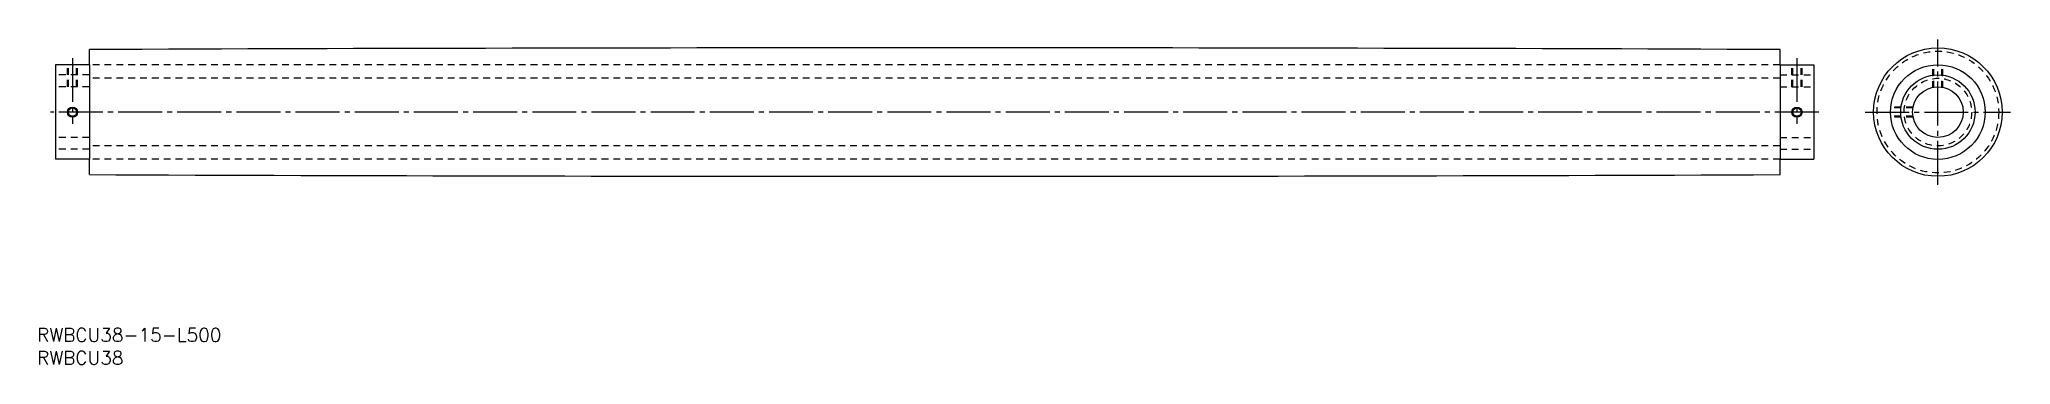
# Model space of a CAD drawing. Extents: x 13 to 596, y 56 to 152.
import ezdxf

# ---------------------------------------------------------------- set-up
doc = ezdxf.new("R2010")
doc.units = 0
doc.linetypes.add('CENTER', pattern=[17.5, 13, -1.5, 1.5, -1.5])
doc.linetypes.add('DASHED', pattern=[3.5, 2, -1.5])
doc.layers.get('0').update_dxf_attribs({"linetype": 'CONTINUOUS'})
doc.layers.add('CENTER', color=1, linetype='CENTER')
doc.styles.get("Standard").update_dxf_attribs({"font": 'txt.shx', "bigfont": 'extfont.shx'})

msp = doc.modelspace()

# ---------------------------------------------------------------- linework, layer by layer
at = {"color": 7, "linetype": 'CONTINUOUS'}
for p, q in [((27.62, 144.2), (27.62, 148.7)), ((527.61, 144.2), (527.61, 148.7)), ((17.62, 144.2), (17.62, 116.26)), ((27.62, 144.2), (17.62, 144.2)), ((27.62, 144.2), (27.62, 116.26)), ((527.61, 144.2), (537.62, 144.2)), ((527.62, 144.2), (527.62, 116.26)), ((537.62, 144.2), (537.62, 116.26)), ((27.62, 116.26), (17.62, 116.26)), ((27.62, 111.7), (27.62, 116.2)), ((527.61, 116.26), (537.62, 116.26)), ((527.61, 111.7), (527.61, 116.2))]:
    msp.add_line(p, q, dxfattribs=at)
at = {"color": 3, "linetype": 'DASHED'}
for p, q in [((27.62, 141.2), (17.62, 141.2)), ((21.12, 137.7), (21.12, 144.2)), ((21.4, 137.7), (21.4, 144.2)), ((23.83, 137.7), (23.83, 144.2)), ((24.12, 137.7), (24.12, 144.2)), ((527.61, 144.2), (27.62, 144.2)), ((27.62, 141.2), (27.62, 119.2)), ((527.62, 140.2), (27.62, 140.2)), ((527.62, 141.2), (537.62, 141.2)), ((527.62, 141.2), (527.62, 119.2)), ((531.12, 137.7), (531.12, 144.2)), ((531.4, 137.7), (531.4, 144.2)), ((533.83, 137.7), (533.83, 144.2)), ((534.12, 137.7), (534.12, 144.2)), ((572.8, 137.37), (572.8, 143.91)), ((573.09, 137.42), (573.09, 143.95)), ((575.52, 137.42), (575.52, 143.95)), ((575.8, 137.37), (575.8, 143.91)), ((27.62, 137.7), (17.62, 137.7)), ((527.62, 137.7), (537.62, 137.7)), ((566.9, 131.42), (560.58, 131.42)), ((566.9, 128.98), (560.58, 128.98)), ((566.95, 131.7), (560.62, 131.7)), ((566.95, 128.7), (560.62, 128.7)), ((27.62, 122.7), (17.62, 122.7)), ((527.62, 122.7), (537.62, 122.7)), ((27.62, 119.2), (17.62, 119.2)), ((527.62, 120.2), (27.62, 120.2)), ((527.62, 119.2), (537.62, 119.2)), ((527.61, 116.26), (27.62, 116.26))]:
    msp.add_line(p, q, dxfattribs=at)
at = {"color": 7, "linetype": 'CONTINUOUS'}
for centre, radius in [((574.3, 130.2), 19), ((574.3, 130.2), 14), ((574.3, 130.2), 11), ((574.3, 130.2), 7.5), ((22.62, 130.2), 1.22), ((532.62, 130.2), 1.22)]:
    msp.add_circle(centre, radius, dxfattribs=at)
at = {"color": 3, "linetype": 'DASHED'}
for radius in [18, 10]:
    msp.add_circle((574.3, 130.2), radius, dxfattribs=at)
at = {"color": 3, "linetype": 'CONTINUOUS'}
for centre in [(22.62, 130.2), (532.62, 130.2)]:
    msp.add_circle(centre, 1.5, dxfattribs=at)
at = {"color": 7, "linetype": 'CONTINUOUS'}
for centre, start, end in [((277.62, -62352.05), 89.7708209, 90.2291791), ((277.62, 62612.45), 269.7708209, 270.2291791)]:
    msp.add_arc(centre, 62501.25, start, end, dxfattribs=at)
at = {"layer": 'CENTER', "color": 1, "linetype": 'CENTER'}
for p, q in [((574.3, 108.7), (574.3, 151.7)), ((22.62, 146.2), (22.62, 126.7)), ((532.62, 146.2), (532.62, 126.7)), ((539.12, 130.2), (16.12, 130.2)), ((552.8, 130.2), (595.8, 130.2))]:
    msp.add_line(p, q, dxfattribs=at)

# ---------------------------------------------------------------- texts
at = {"color": 7, "linetype": 'CONTINUOUS'}
for s, p in [('RWBCU38-15-L500', (12.16, 62.29)), ('RWBCU38', (12.16, 55.5))]:
    msp.add_text(s, height=4, dxfattribs=at).set_placement(p)

doc.saveas('drawing.dxf')
